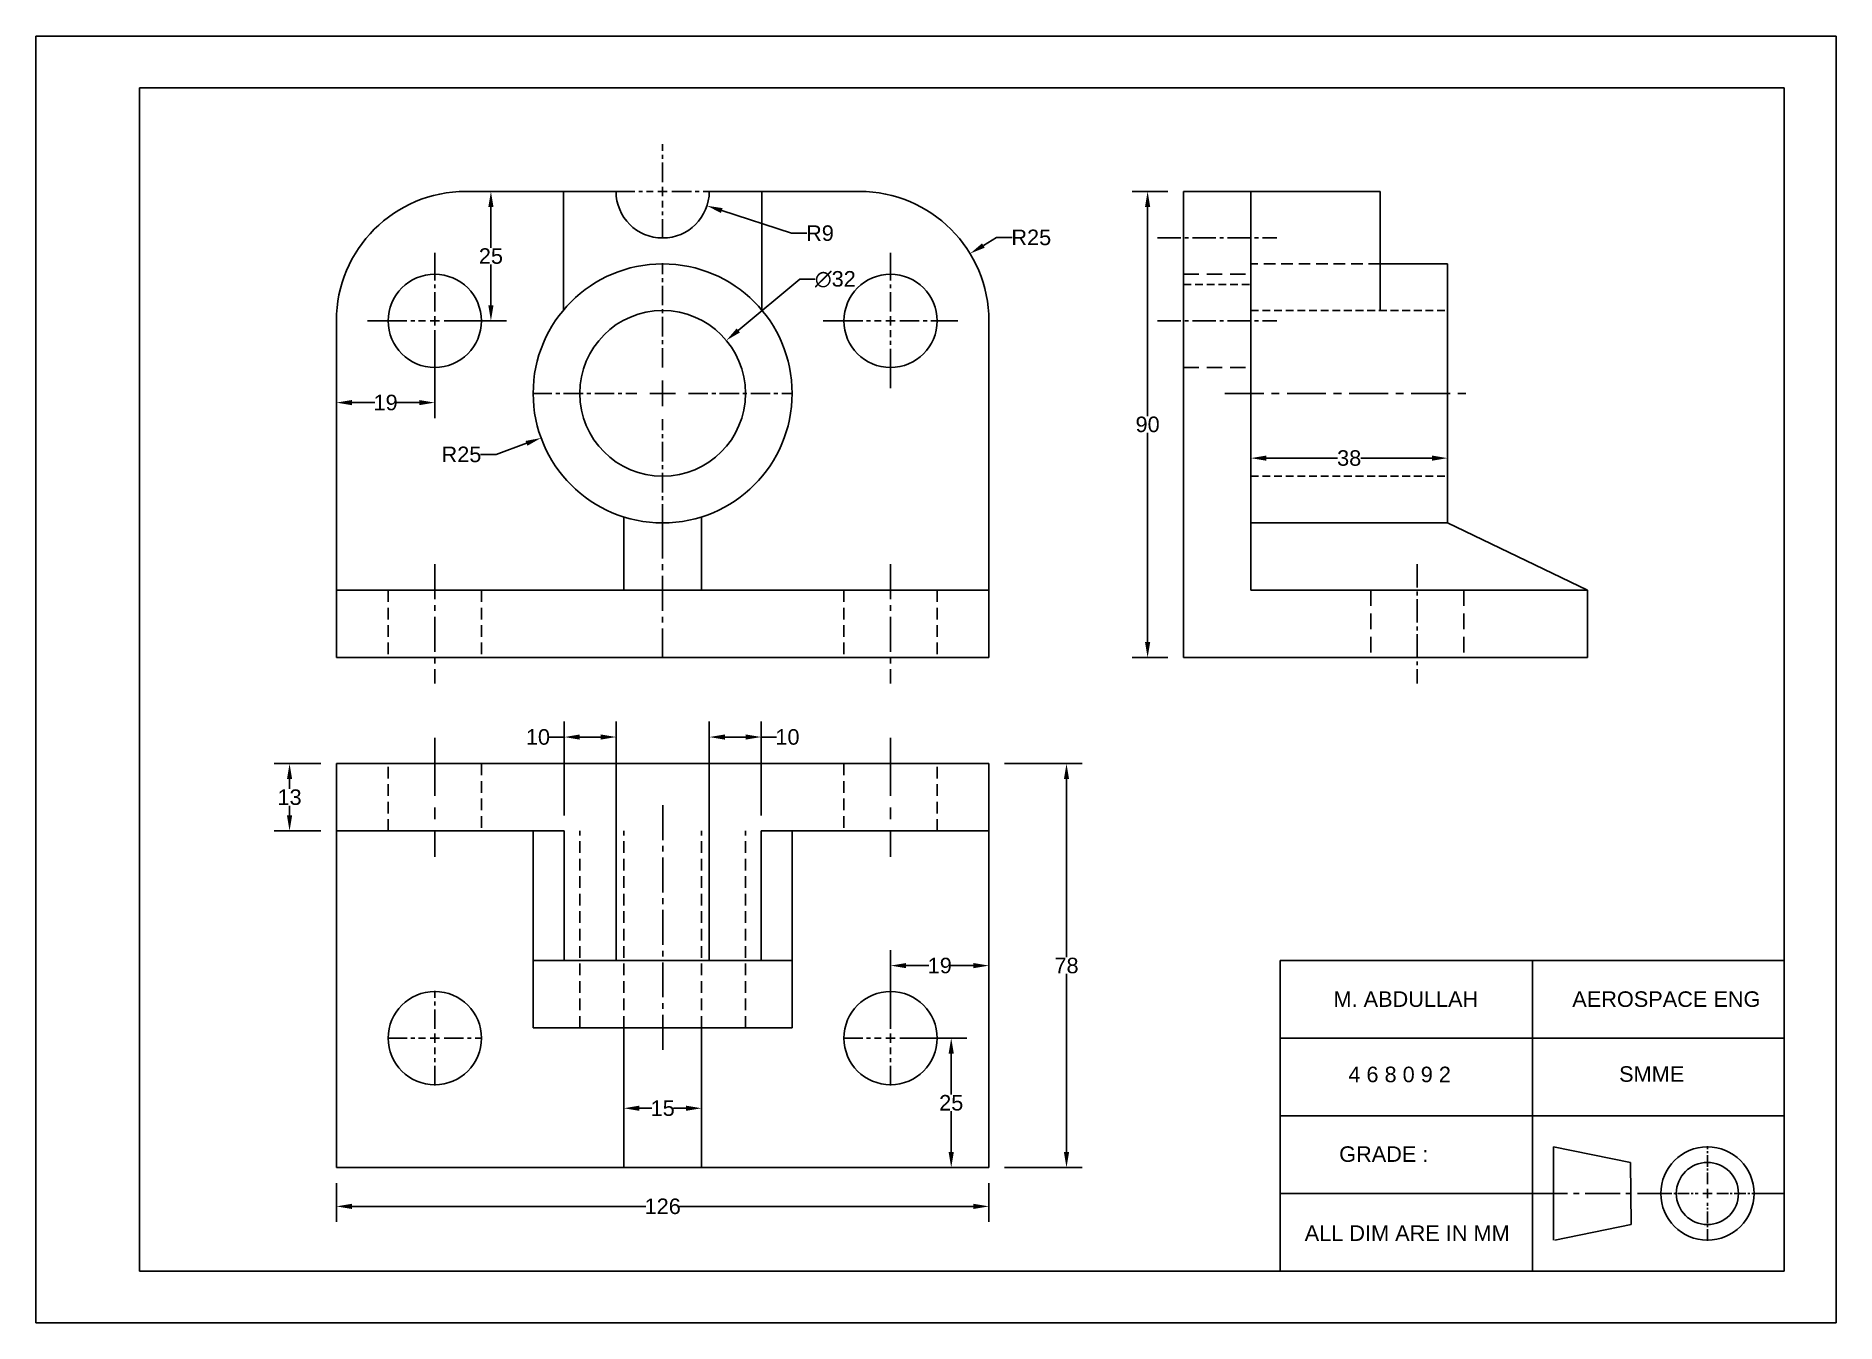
# Model space of a CAD drawing. Header units: inches. Extents: x 489 to 837, y 259 to 507.
import ezdxf

# ---------------------------------------------------------------- set-up
doc = ezdxf.new("R2010")
doc.units = ezdxf.units.IN
doc.header["$LTSCALE"] = 3
doc.header["$MEASUREMENT"] = 0
for name, pattern in [('CENTER', [2, 1.25, -0.25, 0.25, -0.25]), ('CENTER2', [1.125, 0.75, -0.125, 0.125, -0.125]), ('HIDDEN', [0.375, 0.25, -0.125]), ('HIDDENX2', [0.75, 0.5, -0.25])]:
    doc.linetypes.add(name, pattern=pattern)
doc.styles.get("Standard").update_dxf_attribs({"font": 'arial.ttf'})
doc.dimstyles.get("Standard").update_dxf_attribs({"dimtxt": 3, "dimasz": 3, "dimexe": 3, "dimexo": 3, "dimgap": 0.09, "dimtad": 0, "dimtih": 1, "dimtoh": 1, "dimdec": 0, "dimzin": 0, "dimdsep": 46, "dimtxsty": 'Standard', "dimcen": 0.09, "dimclrd": 2, "dimclre": 2, "dimclrt": 3, "dimadec": 0, "dimazin": 0, "dimtfac": 1, "dimtdec": 0, "dimtofl": 0, "dimtmove": 0, "dimatfit": 3, "dimfxl": 1, "dimtolj": 1, "dimtzin": 0, "dimarcsym": 0})

# ---------------------------------------------------------------- blocks, each defined once
blk = doc.blocks.new('*U43')
at = {"color": 0, "linetype": 'CENTER', "transparency": 16777216}
for p, q in [((0, 1.8), (0, 9.12)), ((-9.12, 0), (-1.8, 0)), ((1.8, 0), (9.12, 0)), ((0, -9.12), (0, -1.8))]:
    blk.add_line(p, q, dxfattribs=at)
at = {"color": 0, "linetype": 'Continuous', "transparency": 16777216}
for p, q in [((-0.9, 0), (0.9, 0)), ((0, -0.9), (0, 0.9))]:
    blk.add_line(p, q, dxfattribs=at)
blk = doc.blocks.new('*U44')
at = {"color": 0, "linetype": 'CENTER', "transparency": 16777216}
for p, q in [((0, 1.8), (0, 9.12)), ((-9.12, 0), (-1.8, 0)), ((1.8, 0), (9.12, 0)), ((0, -9.12), (0, -1.8))]:
    blk.add_line(p, q, dxfattribs=at)
at = {"color": 0, "linetype": 'Continuous', "transparency": 16777216}
for p, q in [((-0.9, 0), (0.9, 0)), ((0, -0.9), (0, 0.9))]:
    blk.add_line(p, q, dxfattribs=at)
blk = doc.blocks.new('*U45')
at = {"color": 0, "linetype": 'CENTER', "transparency": 16777216}
for p, q in [((0, 1.8), (0, 9.12)), ((-9.12, 0), (-1.8, 0)), ((1.8, 0), (9.12, 0)), ((0, -9.12), (0, -1.8))]:
    blk.add_line(p, q, dxfattribs=at)
at = {"color": 0, "linetype": 'Continuous', "transparency": 16777216}
for p, q in [((-0.9, 0), (0.9, 0)), ((0, -0.9), (0, 0.9))]:
    blk.add_line(p, q, dxfattribs=at)
blk = doc.blocks.new('*U46')
at = {"color": 0, "linetype": 'CENTER', "transparency": 16777216}
for p, q in [((0, 5), (0, 25.12)), ((-25.12, 0), (-5, 0)), ((5, 0), (25.12, 0)), ((0, -25.12), (0, -5))]:
    blk.add_line(p, q, dxfattribs=at)
at = {"color": 0, "linetype": 'Continuous', "transparency": 16777216}
for p, q in [((-2.5, 0), (2.5, 0)), ((0, -2.5), (0, 2.5))]:
    blk.add_line(p, q, dxfattribs=at)
blk = doc.blocks.new('*D47')
at = {"color": 2, "lineweight": -2, "ltscale": 3, "transparency": 16777216}
for p, q in [((547.3, 449.45), (547.3, 433.67)), ((566.3, 449.45), (566.3, 433.67)), ((550.3, 436.67), (554.7, 436.67)), ((563.3, 436.67), (558.9, 436.67))]:
    blk.add_line(p, q, dxfattribs=at)
at = {"color": 2, "ltscale": 3, "transparency": 16777216}
for points in [[(550.3, 437.17), (550.3, 436.17), (547.3, 436.67)], [(563.3, 437.17), (563.3, 436.17), (566.3, 436.67)]]:
    blk.add_solid(points, dxfattribs=at)
at = {"layer": 'Defpoints', "color": 0, "ltscale": 3, "transparency": 16777216}
for p in [(547.3, 452.45), (566.3, 452.45), (566.3, 436.67)]:
    blk.add_point(p, dxfattribs=at)
at = {"color": 3, "ltscale": 3, "transparency": 16777216, "insert": (556.8, 436.67), "char_height": 3, "attachment_point": 5}
blk.add_mtext('\\A1;19', dxfattribs=at)
blk = doc.blocks.new('*D48')
at = {"color": 2, "lineweight": -2, "ltscale": 3, "transparency": 16777216}
for p, q in [((575.3, 477.45), (580.14, 477.45)), ((577.14, 474.45), (577.14, 466.57)), ((577.14, 455.45), (577.14, 463.33)), ((569.3, 452.45), (580.14, 452.45))]:
    blk.add_line(p, q, dxfattribs=at)
at = {"color": 2, "ltscale": 3, "transparency": 16777216}
for points in [[(576.64, 474.45), (577.64, 474.45), (577.14, 477.45)], [(576.64, 455.45), (577.64, 455.45), (577.14, 452.45)]]:
    blk.add_solid(points, dxfattribs=at)
at = {"layer": 'Defpoints', "color": 0, "ltscale": 3, "transparency": 16777216}
for p in [(572.3, 477.45), (577.14, 477.45), (566.3, 452.45)]:
    blk.add_point(p, dxfattribs=at)
at = {"color": 3, "ltscale": 3, "transparency": 16777216, "insert": (577.14, 464.95), "char_height": 3, "attachment_point": 5}
blk.add_mtext('\\A1;25', dxfattribs=at)
blk = doc.blocks.new('*D49')
at = {"color": 2, "lineweight": -2, "ltscale": 3, "transparency": 16777216}
for p, q in [((610.21, 438.45), (610.39, 438.45)), ((610.3, 438.36), (610.3, 438.54)), ((578.14, 426.65), (584.02, 428.81)), ((575.14, 426.65), (578.14, 426.65))]:
    blk.add_line(p, q, dxfattribs=at)
at = {"color": 2, "ltscale": 3, "transparency": 16777216}
blk.add_solid([(583.84, 429.27), (584.19, 428.34), (586.83, 429.84)], dxfattribs=at)
at = {"layer": 'Defpoints', "color": 0, "ltscale": 3, "transparency": 16777216}
for p in [(610.3, 438.45), (586.83, 429.84)]:
    blk.add_point(p, dxfattribs=at)
at = {"color": 3, "ltscale": 3, "transparency": 16777216, "insert": (571.45, 426.65), "char_height": 3, "attachment_point": 5}
blk.add_mtext('\\A1;R25', dxfattribs=at)
blk = doc.blocks.new('*D50')
at = {"color": 2, "lineweight": -2, "ltscale": 3, "transparency": 16777216}
for p, q in [((636.78, 460.47), (624.91, 450.6)), ((639.78, 460.47), (636.78, 460.47)), ((610.21, 438.45), (610.39, 438.45)), ((610.3, 438.36), (610.3, 438.54))]:
    blk.add_line(p, q, dxfattribs=at)
at = {"color": 2, "ltscale": 3, "transparency": 16777216}
blk.add_solid([(624.59, 450.98), (625.23, 450.21), (622.6, 448.68)], dxfattribs=at)
at = {"layer": 'Defpoints', "color": 0, "ltscale": 3, "transparency": 16777216}
for p in [(622.6, 448.68), (598, 428.22)]:
    blk.add_point(p, dxfattribs=at)
at = {"color": 3, "ltscale": 3, "transparency": 16777216, "insert": (643.64, 460.47), "char_height": 3, "attachment_point": 5}
blk.add_mtext('\\A1;∅32', dxfattribs=at)
blk = doc.blocks.new('*D51')
at = {"color": 2, "lineweight": -2, "ltscale": 3, "transparency": 16777216}
for p, q in [((610.21, 477.45), (610.39, 477.45)), ((610.3, 477.36), (610.3, 477.54)), ((635.17, 469.37), (621.72, 473.74)), ((638.17, 469.37), (635.17, 469.37))]:
    blk.add_line(p, q, dxfattribs=at)
at = {"color": 2, "ltscale": 3, "transparency": 16777216}
blk.add_solid([(621.87, 474.22), (621.56, 473.27), (618.86, 474.67)], dxfattribs=at)
at = {"layer": 'Defpoints', "color": 0, "ltscale": 3, "transparency": 16777216}
for p in [(610.3, 477.45), (618.86, 474.67)]:
    blk.add_point(p, dxfattribs=at)
at = {"color": 3, "ltscale": 3, "transparency": 16777216, "insert": (640.68, 469.37), "char_height": 3, "attachment_point": 5}
blk.add_mtext('\\A1;R9', dxfattribs=at)
blk = doc.blocks.new('*D52')
at = {"color": 2, "lineweight": -2, "ltscale": 3, "transparency": 16777216}
for p, q in [((674.79, 468.55), (672.23, 467)), ((677.79, 468.55), (674.79, 468.55)), ((648.21, 452.45), (648.39, 452.45)), ((648.3, 452.36), (648.3, 452.54))]:
    blk.add_line(p, q, dxfattribs=at)
at = {"color": 2, "ltscale": 3, "transparency": 16777216}
blk.add_solid([(671.97, 467.42), (672.49, 466.57), (669.66, 465.44)], dxfattribs=at)
at = {"layer": 'Defpoints', "color": 0, "ltscale": 3, "transparency": 16777216}
for p in [(669.66, 465.44), (648.3, 452.45)]:
    blk.add_point(p, dxfattribs=at)
at = {"color": 3, "ltscale": 3, "transparency": 16777216, "insert": (681.48, 468.55), "char_height": 3, "attachment_point": 5}
blk.add_mtext('\\A1;R25', dxfattribs=at)
blk = doc.blocks.new('*D79')
at = {"color": 2, "lineweight": -2, "ltscale": 3, "transparency": 16777216}
for p, q in [((707.86, 477.45), (700.94, 477.45)), ((703.94, 474.45), (703.94, 434.08)), ((703.94, 390.45), (703.94, 430.83)), ((707.86, 387.45), (700.94, 387.45))]:
    blk.add_line(p, q, dxfattribs=at)
at = {"color": 2, "ltscale": 3, "transparency": 16777216}
for points in [[(703.44, 474.45), (704.44, 474.45), (703.94, 477.45)], [(703.44, 390.45), (704.44, 390.45), (703.94, 387.45)]]:
    blk.add_solid(points, dxfattribs=at)
at = {"layer": 'Defpoints', "color": 0, "ltscale": 3, "transparency": 16777216}
for p in [(710.86, 477.45), (703.94, 387.45), (710.86, 387.45)]:
    blk.add_point(p, dxfattribs=at)
at = {"color": 3, "ltscale": 3, "transparency": 16777216, "insert": (703.94, 432.45), "char_height": 3, "attachment_point": 5}
blk.add_mtext('\\A1;90', dxfattribs=at)
blk = doc.blocks.new('*D80')
at = {"color": 2, "lineweight": -2, "ltscale": 3, "transparency": 16777216}
for p, q in [((726.86, 425.95), (740.62, 425.95)), ((758.86, 425.95), (745.1, 425.95))]:
    blk.add_line(p, q, dxfattribs=at)
at = {"color": 2, "ltscale": 3, "transparency": 16777216}
for points in [[(726.86, 426.45), (726.86, 425.45), (723.86, 425.95)], [(758.86, 426.45), (758.86, 425.45), (761.86, 425.95)]]:
    blk.add_solid(points, dxfattribs=at)
at = {"layer": 'Defpoints', "color": 0, "ltscale": 3, "transparency": 16777216}
for p in [(723.86, 425.95), (761.86, 425.95), (761.86, 425.95)]:
    blk.add_point(p, dxfattribs=at)
at = {"color": 3, "ltscale": 3, "transparency": 16777216, "insert": (742.86, 425.95), "char_height": 3, "attachment_point": 5}
blk.add_mtext('\\A1;38', dxfattribs=at)
blk = doc.blocks.new('*U94')
at = {"color": 0, "linetype": 'CENTER', "transparency": 16777216}
for p, q in [((0, 1.8), (0, 9.12)), ((-9.12, 0), (-1.8, 0)), ((1.8, 0), (9.12, 0)), ((0, -9.12), (0, -1.8))]:
    blk.add_line(p, q, dxfattribs=at)
at = {"color": 0, "linetype": 'Continuous', "transparency": 16777216}
for p, q in [((-0.9, 0), (0.9, 0)), ((0, -0.9), (0, 0.9))]:
    blk.add_line(p, q, dxfattribs=at)
blk = doc.blocks.new('*U96')
at = {"color": 0, "linetype": 'CENTER', "transparency": 16777216}
for p, q in [((0, 1.8), (0, 9.12)), ((-9.12, 0), (-1.8, 0)), ((1.8, 0), (9.12, 0)), ((0, -9.12), (0, -1.8))]:
    blk.add_line(p, q, dxfattribs=at)
at = {"color": 0, "linetype": 'Continuous', "transparency": 16777216}
for p, q in [((-0.9, 0), (0.9, 0)), ((0, -0.9), (0, 0.9))]:
    blk.add_line(p, q, dxfattribs=at)
blk = doc.blocks.new('*D98')
at = {"color": 2, "lineweight": -2, "ltscale": 3, "transparency": 16777216}
for p, q in [((657.31, 313.97), (669.02, 313.97)), ((666.02, 310.97), (666.02, 303.09)), ((666.02, 291.97), (666.02, 299.85)), ((657.31, 288.97), (669.02, 288.97))]:
    blk.add_line(p, q, dxfattribs=at)
at = {"color": 2, "ltscale": 3, "transparency": 16777216}
for points in [[(665.52, 310.97), (666.52, 310.97), (666.02, 313.97)], [(665.52, 291.97), (666.52, 291.97), (666.02, 288.97)]]:
    blk.add_solid(points, dxfattribs=at)
at = {"layer": 'Defpoints', "color": 0, "ltscale": 3, "transparency": 16777216}
for p in [(654.31, 313.97), (654.31, 288.97), (666.02, 288.97)]:
    blk.add_point(p, dxfattribs=at)
at = {"color": 3, "ltscale": 3, "transparency": 16777216, "insert": (666.02, 301.47), "char_height": 3, "attachment_point": 5}
blk.add_mtext('\\A1;25', dxfattribs=at)
blk = doc.blocks.new('*D99')
at = {"color": 2, "lineweight": -2, "ltscale": 3, "transparency": 16777216}
for p, q in [((654.31, 316.97), (654.31, 330.97)), ((673.31, 316.97), (673.31, 330.97)), ((657.31, 327.97), (661.71, 327.97)), ((670.31, 327.97), (665.91, 327.97))]:
    blk.add_line(p, q, dxfattribs=at)
at = {"color": 2, "ltscale": 3, "transparency": 16777216}
for points in [[(657.31, 328.47), (657.31, 327.47), (654.31, 327.97)], [(670.31, 328.47), (670.31, 327.47), (673.31, 327.97)]]:
    blk.add_solid(points, dxfattribs=at)
at = {"layer": 'Defpoints', "color": 0, "ltscale": 3, "transparency": 16777216}
for p in [(673.31, 327.97), (654.31, 313.97), (673.31, 313.97)]:
    blk.add_point(p, dxfattribs=at)
at = {"color": 3, "ltscale": 3, "transparency": 16777216, "insert": (663.81, 327.97), "char_height": 3, "attachment_point": 5}
blk.add_mtext('\\A1;19', dxfattribs=at)
blk = doc.blocks.new('*D100')
at = {"color": 2, "lineweight": -2, "ltscale": 3, "transparency": 16777216}
for p, q in [((547.31, 285.97), (547.31, 278.48)), ((673.31, 285.97), (673.31, 278.48)), ((550.31, 281.48), (607.05, 281.48)), ((670.31, 281.48), (613.57, 281.48))]:
    blk.add_line(p, q, dxfattribs=at)
at = {"color": 2, "ltscale": 3, "transparency": 16777216}
for points in [[(550.31, 281.98), (550.31, 280.98), (547.31, 281.48)], [(670.31, 281.98), (670.31, 280.98), (673.31, 281.48)]]:
    blk.add_solid(points, dxfattribs=at)
at = {"layer": 'Defpoints', "color": 0, "ltscale": 3, "transparency": 16777216}
for p in [(547.31, 288.97), (673.31, 288.97), (673.31, 281.48)]:
    blk.add_point(p, dxfattribs=at)
at = {"color": 3, "ltscale": 3, "transparency": 16777216, "insert": (610.31, 281.48), "char_height": 3, "attachment_point": 5}
blk.add_mtext('\\A1;126', dxfattribs=at)
blk = doc.blocks.new('*D101')
at = {"color": 2, "lineweight": -2, "ltscale": 3, "transparency": 16777216}
for p, q in [((602.81, 299.47), (602.81, 297.43)), ((605.81, 300.43), (608.2, 300.43)), ((614.81, 300.43), (612.42, 300.43)), ((617.81, 299.47), (617.81, 297.43))]:
    blk.add_line(p, q, dxfattribs=at)
at = {"color": 2, "ltscale": 3, "transparency": 16777216}
for points in [[(605.81, 300.93), (605.81, 299.93), (602.81, 300.43)], [(614.81, 300.93), (614.81, 299.93), (617.81, 300.43)]]:
    blk.add_solid(points, dxfattribs=at)
at = {"layer": 'Defpoints', "color": 0, "ltscale": 3, "transparency": 16777216}
for p in [(602.81, 302.47), (617.81, 302.47), (602.81, 300.43)]:
    blk.add_point(p, dxfattribs=at)
at = {"color": 3, "ltscale": 3, "transparency": 16777216, "insert": (610.31, 300.43), "char_height": 3, "attachment_point": 5}
blk.add_mtext('\\A1;15', dxfattribs=at)
blk = doc.blocks.new('*D102')
at = {"color": 2, "lineweight": -2, "ltscale": 3, "transparency": 16777216}
for p, q in [((591.31, 372.1), (588.31, 372.1)), ((591.31, 356.97), (591.31, 375.1)), ((598.31, 372.1), (594.31, 372.1)), ((601.31, 356.97), (601.31, 375.1))]:
    blk.add_line(p, q, dxfattribs=at)
at = {"color": 2, "ltscale": 3, "transparency": 16777216}
for points in [[(594.31, 372.6), (594.31, 371.6), (591.31, 372.1)], [(598.31, 372.6), (598.31, 371.6), (601.31, 372.1)]]:
    blk.add_solid(points, dxfattribs=at)
at = {"layer": 'Defpoints', "color": 0, "ltscale": 3, "transparency": 16777216}
for p in [(591.31, 372.1), (591.31, 353.97), (601.31, 353.97)]:
    blk.add_point(p, dxfattribs=at)
at = {"color": 3, "ltscale": 3, "transparency": 16777216, "insert": (586.22, 372.1), "char_height": 3, "attachment_point": 5}
blk.add_mtext('\\A1;10', dxfattribs=at)
blk = doc.blocks.new('*D97')
at = {"color": 2, "lineweight": -2, "ltscale": 3, "transparency": 16777216}
for p, q in [((619.31, 356.97), (619.31, 375.1)), ((622.31, 372.1), (626.31, 372.1)), ((629.31, 356.97), (629.31, 375.1)), ((629.31, 372.1), (632.31, 372.1))]:
    blk.add_line(p, q, dxfattribs=at)
at = {"color": 2, "ltscale": 3, "transparency": 16777216}
for points in [[(622.31, 372.6), (622.31, 371.6), (619.31, 372.1)], [(626.31, 372.6), (626.31, 371.6), (629.31, 372.1)]]:
    blk.add_solid(points, dxfattribs=at)
at = {"layer": 'Defpoints', "color": 0, "ltscale": 3, "transparency": 16777216}
for p in [(629.31, 372.1), (619.31, 353.97), (629.31, 353.97)]:
    blk.add_point(p, dxfattribs=at)
at = {"color": 3, "ltscale": 3, "transparency": 16777216, "insert": (634.4, 372.1), "char_height": 3, "attachment_point": 5}
blk.add_mtext('\\A1;10', dxfattribs=at)
blk = doc.blocks.new('*D103')
at = {"color": 2, "lineweight": -2, "ltscale": 3, "transparency": 16777216}
for p, q in [((544.31, 366.97), (535.26, 366.97)), ((538.26, 363.97), (538.26, 362.09)), ((538.26, 356.97), (538.26, 358.84)), ((544.31, 353.97), (535.26, 353.97))]:
    blk.add_line(p, q, dxfattribs=at)
at = {"color": 2, "ltscale": 3, "transparency": 16777216}
for points in [[(537.76, 363.97), (538.76, 363.97), (538.26, 366.97)], [(537.76, 356.97), (538.76, 356.97), (538.26, 353.97)]]:
    blk.add_solid(points, dxfattribs=at)
at = {"layer": 'Defpoints', "color": 0, "ltscale": 3, "transparency": 16777216}
for p in [(538.26, 366.97), (547.31, 366.97), (547.31, 353.97)]:
    blk.add_point(p, dxfattribs=at)
at = {"color": 3, "ltscale": 3, "transparency": 16777216, "insert": (538.26, 360.47), "char_height": 3, "attachment_point": 5}
blk.add_mtext('\\A1;13', dxfattribs=at)
blk = doc.blocks.new('*D104')
at = {"color": 2, "lineweight": -2, "ltscale": 3, "transparency": 16777216}
for p, q in [((676.31, 366.97), (691.28, 366.97)), ((688.28, 363.97), (688.28, 329.59)), ((688.28, 291.97), (688.28, 326.35)), ((676.31, 288.97), (691.28, 288.97))]:
    blk.add_line(p, q, dxfattribs=at)
at = {"color": 2, "ltscale": 3, "transparency": 16777216}
for points in [[(687.78, 363.97), (688.78, 363.97), (688.28, 366.97)], [(687.78, 291.97), (688.78, 291.97), (688.28, 288.97)]]:
    blk.add_solid(points, dxfattribs=at)
at = {"layer": 'Defpoints', "color": 0, "ltscale": 3, "transparency": 16777216}
for p in [(673.31, 366.97), (673.31, 288.97), (688.28, 288.97)]:
    blk.add_point(p, dxfattribs=at)
at = {"color": 3, "ltscale": 3, "transparency": 16777216, "insert": (688.28, 327.97), "char_height": 3, "attachment_point": 5}
blk.add_mtext('\\A1;78', dxfattribs=at)
blk = doc.blocks.new('*U120')
at = {"color": 0, "linetype": 'CENTER2', "transparency": 16777216}
for p, q in [((0, 1.8), (0, 9.12)), ((-9.12, 0), (-1.8, 0)), ((1.8, 0), (9.12, 0)), ((0, -9.12), (0, -1.8))]:
    blk.add_line(p, q, dxfattribs=at)
at = {"color": 0, "linetype": 'Continuous', "transparency": 16777216}
for p, q in [((-0.9, 0), (0.9, 0)), ((0, -0.9), (0, 0.9))]:
    blk.add_line(p, q, dxfattribs=at)

msp = doc.modelspace()

# ---------------------------------------------------------------- linework, layer by layer
at = {"ltscale": 3}
for p, q in [((489.3, 497.45), (489.3, 507.45)), ((489.3, 507.45), (826.86, 507.45)), ((826.86, 507.45), (836.86, 507.45)), ((836.86, 507.45), (836.86, 268.97)), ((489.3, 258.97), (489.3, 497.45)), ((509.3, 477.45), (509.3, 497.45)), ((509.3, 497.45), (788.86, 497.45)), ((826.86, 497.45), (788.86, 497.45)), ((826.86, 268.97), (826.86, 497.45)), ((509.3, 441.56), (509.3, 477.45)), ((601.18, 477.45), (591.18, 477.45)), ((601.18, 477.45), (591.18, 477.45)), ((591.18, 477.45), (591.18, 454.56)), ((601.3, 477.45), (591.3, 477.45)), ((629.42, 477.45), (629.42, 454.56)), ((723.86, 477.45), (748.86, 477.45)), ((748.86, 477.45), (748.86, 454.56)), ((509.31, 268.97), (509.31, 441.56)), ((602.8, 400.45), (602.8, 414.6)), ((617.8, 400.45), (617.8, 414.6)), ((547.3, 400.45), (610.3, 400.45)), ((610.3, 400.45), (617.8, 400.45)), ((654.3, 400.45), (663.3, 400.45)), ((673.31, 366.97), (547.31, 366.97)), ((547.31, 366.97), (547.31, 288.97)), ((547.31, 366.97), (547.31, 353.97)), ((547.31, 366.97), (566.31, 366.97)), ((557.31, 366.97), (575.31, 366.97)), ((610.31, 366.97), (601.31, 366.97)), ((601.31, 366.97), (601.31, 353.97)), ((619.31, 366.97), (619.31, 353.97)), ((673.31, 288.97), (673.31, 366.97)), ((547.31, 353.97), (591.31, 353.97)), ((566.31, 353.97), (557.31, 353.97)), ((585.31, 328.97), (585.31, 353.97)), ((591.31, 328.97), (591.31, 353.97)), ((601.31, 353.97), (601.31, 328.97)), ((619.31, 353.97), (619.31, 328.97)), ((629.31, 353.97), (673.31, 353.97)), ((629.31, 328.97), (629.31, 353.97)), ((635.31, 328.97), (635.31, 353.97)), ((610.31, 328.97), (585.31, 328.97)), ((585.31, 328.97), (585.31, 315.97)), ((601.31, 328.97), (591.31, 328.97)), ((610.31, 328.97), (594.31, 328.97)), ((601.31, 328.97), (619.31, 328.97)), ((610.31, 328.97), (626.31, 328.97)), ((619.31, 328.97), (629.31, 328.97)), ((635.31, 328.97), (629.31, 328.97)), ((635.31, 315.97), (635.31, 328.97)), ((585.31, 315.97), (635.31, 315.97)), ((602.81, 288.97), (602.81, 315.97)), ((617.81, 288.97), (617.81, 315.97)), ((547.31, 288.97), (673.31, 288.97)), ((610.31, 288.97), (602.81, 288.97)), ((610.31, 288.97), (617.81, 288.97)), ((547.31, 268.97), (509.31, 268.97)), ((547.31, 268.97), (788.86, 268.97)), ((788.86, 268.97), (826.86, 268.97)), ((836.86, 268.97), (836.86, 258.97)), ((836.86, 258.97), (489.3, 258.97))]:
    msp.add_line(p, q, dxfattribs=at)
for p, q in [((572.3, 477.45), (601.3, 477.45)), ((619.3, 477.45), (648.3, 477.45)), ((710.86, 387.45), (710.86, 477.45)), ((710.86, 477.45), (723.86, 477.45)), ((710.86, 477.45), (710.86, 468.45)), ((710.86, 477.45), (710.86, 452.45)), ((723.86, 477.45), (723.86, 400.45)), ((748.86, 463.45), (761.86, 463.45)), ((547.3, 400.45), (547.3, 452.45)), ((673.3, 452.45), (673.3, 400.45)), ((723.86, 438.45), (723.86, 454.45)), ((723.86, 400.45), (723.86, 438.45)), ((723.86, 438.45), (723.86, 413.45)), ((723.86, 413.45), (761.86, 413.45)), ((761.86, 413.45), (788.86, 400.45)), ((673.3, 400.45), (547.3, 400.45)), ((547.3, 400.45), (547.3, 387.45)), ((673.3, 400.45), (654.3, 400.45)), ((673.3, 387.45), (673.3, 400.45)), ((723.86, 400.45), (788.86, 400.45)), ((788.86, 400.45), (788.86, 387.45)), ((547.3, 387.45), (673.3, 387.45)), ((710.86, 387.45), (788.86, 387.45))]:
    msp.add_line(p, q)
at = {"color": 30, "linetype": 'CENTER2', "ltscale": 2, "true_color": 0xf8991e}
for p, q in [((705.86, 468.45), (728.86, 468.45)), ((705.86, 452.45), (728.86, 452.45)), ((756.01, 405.45), (756.01, 382.45))]:
    msp.add_line(p, q, dxfattribs=at)
at = {"ltscale": 2}
for p, q in [((710.86, 468.45), (710.86, 459.45)), ((761.86, 463.45), (761.86, 413.45)), ((710.86, 452.45), (710.86, 461.45)), ((710.86, 452.45), (710.86, 443.45)), ((756.01, 400.45), (747.01, 400.45)), ((763.86, 400.45), (756.01, 400.45)), ((788.86, 400.45), (763.86, 400.45))]:
    msp.add_line(p, q, dxfattribs=at)
at = {"color": 30, "linetype": 'CENTER', "ltscale": 3, "true_color": 0xf8991e}
for p, q in [((566.3, 461.57), (566.3, 465.57)), ((654.3, 461.57), (654.3, 465.57)), ((557.3, 452.45), (553.3, 452.45)), ((575.3, 452.45), (579.3, 452.45)), ((645.3, 452.45), (641.3, 452.45)), ((663.3, 452.45), (667.3, 452.45)), ((566.3, 443.45), (566.3, 439.45)), ((654.3, 443.45), (654.3, 439.45)), ((566.31, 371.97), (566.31, 348.97)), ((654.31, 371.97), (654.31, 348.97))]:
    msp.add_line(p, q, dxfattribs=at)
at = {"color": 30, "linetype": 'HIDDEN', "ltscale": 3, "true_color": 0xf8991e}
for p, q in [((748.86, 463.45), (723.86, 463.45)), ((557.3, 400.45), (557.3, 387.45)), ((575.3, 400.45), (575.3, 387.45)), ((645.3, 400.45), (645.3, 387.45)), ((663.3, 400.45), (663.3, 387.45)), ((557.31, 353.97), (557.31, 366.97)), ((575.31, 366.97), (575.31, 353.97)), ((645.31, 366.97), (645.31, 353.97)), ((663.31, 353.97), (663.31, 366.97)), ((594.31, 315.97), (594.31, 353.97)), ((602.81, 315.97), (602.81, 353.97)), ((617.81, 315.97), (617.81, 353.97)), ((626.31, 315.97), (626.31, 353.97))]:
    msp.add_line(p, q, dxfattribs=at)
at = {"color": 30, "linetype": 'HIDDENX2', "ltscale": 2, "true_color": 0xf8991e}
for p, q in [((710.86, 461.45), (723.86, 461.45)), ((710.86, 443.45), (723.86, 443.45)), ((747.01, 400.45), (747.01, 387.45)), ((765.01, 400.45), (765.01, 387.45))]:
    msp.add_line(p, q, dxfattribs=at)
at = {"color": 30, "linetype": 'HIDDEN', "ltscale": 2, "true_color": 0xf8991e}
msp.add_line((710.86, 459.45), (723.86, 459.45), dxfattribs=at)
at = {"color": 30, "linetype": 'HIDDENX2', "true_color": 0xf8991e}
for p, q in [((723.86, 454.45), (761.86, 454.45)), ((723.86, 422.45), (761.86, 422.45))]:
    msp.add_line(p, q, dxfattribs=at)
at = {"color": 30, "linetype": 'CENTER', "ltscale": 2, "true_color": 0xf8991e}
msp.add_line((718.86, 438.45), (766.86, 438.45), dxfattribs=at)
at = {"color": 30, "linetype": 'CENTER2', "ltscale": 3, "true_color": 0xf8991e}
for p, q in [((610.3, 413.33), (610.3, 387.45)), ((566.3, 405.45), (566.3, 382.45)), ((654.3, 405.45), (654.3, 382.45)), ((610.31, 358.97), (610.31, 310.97))]:
    msp.add_line(p, q, dxfattribs=at)
at = {"linetype": 'ByBlock', "ltscale": 3}
for p, q in [((729.53, 268.97), (729.53, 328.97)), ((729.53, 328.97), (826.86, 328.97)), ((729.53, 328.97), (729.53, 313.97)), ((729.53, 328.97), (729.53, 313.97)), ((778.28, 268.97), (778.28, 328.97)), ((729.53, 313.97), (826.86, 313.97)), ((826.86, 298.97), (729.53, 298.97)), ((729.53, 298.97), (729.53, 283.97)), ((797.17, 289.97), (782.32, 292.97)), ((782.32, 292.97), (782.32, 274.97)), ((797.17, 289.97), (797.3, 277.97)), ((729.53, 283.97), (778.28, 283.97)), ((782.58, 274.97), (797.3, 277.97)), ((826.86, 268.97), (729.53, 268.97))]:
    msp.add_line(p, q, dxfattribs=at)
at = {"linetype": 'CENTER2', "ltscale": 3}
for p, q in [((778.28, 283.97), (803.03, 283.97)), ((821.03, 283.97), (826.86, 283.97))]:
    msp.add_line(p, q, dxfattribs=at)
at = {"ltscale": 3}
for centre, radius in [((610.3, 438.45), 25), ((566.3, 452.45), 9), ((654.3, 452.45), 9), ((610.3, 438.45), 16), ((566.31, 313.97), 9), ((654.31, 313.97), 9)]:
    msp.add_circle(centre, radius, dxfattribs=at)
at = {"linetype": 'ByBlock', "ltscale": 3}
for radius in [9, 6]:
    msp.add_circle((812.03, 283.97), radius, dxfattribs=at)
for centre, start, end in [((572.3, 452.45), 90, 180), ((648.3, 452.45), 0, 90)]:
    msp.add_arc(centre, 25, start, end)
at = {"ltscale": 3}
msp.add_arc((610.3, 477.45), 9, 180, 0, dxfattribs=at)

# ---------------------------------------------------------------- block references
at = {"color": 30, "linetype": 'CENTER', "true_color": 0xf8991e}
for name, p in [('*U45', (610.3, 477.45)), ('*U46', (610.3, 438.45)), ('*U43', (566.3, 452.45)), ('*U44', (654.3, 452.45)), ('*U96', (566.31, 313.97)), ('*U94', (654.31, 313.97))]:
    msp.add_blockref(name, p, dxfattribs=at)
at = {"linetype": 'CENTER2'}
msp.add_blockref('*U120', (812.03, 283.97), dxfattribs=at)

# ---------------------------------------------------------------- texts
at = {"linetype": 'ByBlock', "ltscale": 3, "insert": (739.83, 323), "char_height": 3, "width": 48.75, "attachment_point": 1}
msp.add_mtext('M. ABDULLAH', dxfattribs=at)
at = {"linetype": 'ByBlock', "ltscale": 3, "char_height": 3, "attachment_point": 1}
for s, width, heights, insert in [('AEROSPACE ENG', 48.75, [9.325873406851315e-15], (785.94, 323)), ('4 6 8 0 9 2', 48.75, [0], (742.7, 308.46)), ('SMME', 24.375, [0], (794.98, 308.54)), ('GRADE :', 48.75, [0], (740.93, 293.08)), ('ALL DIM ARE IN MM', 48.75, [0], (734.27, 277.82))]:
    msp.add_mtext_dynamic_manual_height_columns(s, width=width, gutter_width=1.5, heights=heights, dxfattribs=dict(at, insert=insert))

# ---------------------------------------------------------------- dimensions: what is measured, and where the dimension line sits
at = {"ltscale": 3}
for base, p1, p2, angle, picture, middle in [((577.14, 477.45), (566.3, 452.45), (572.3, 477.45), 90, '*D48', (577.14, 464.95)), ((703.94, 387.45), (710.86, 477.45), (710.86, 387.45), 90, '*D79', (703.94, 432.45)), ((629.31, 372.1), (619.31, 353.97), (629.31, 353.97), 180, '*D97', (634.4, 372.1)), ((538.26, 366.97), (547.31, 353.97), (547.31, 366.97), 90, '*D103', (538.26, 360.47)), ((688.28, 288.97), (673.31, 366.97), (673.31, 288.97), 90, '*D104', (688.28, 327.97)), ((666.02, 288.97), (654.31, 313.97), (654.31, 288.97), 90, '*D98', (666.02, 301.47))]:
    dim = msp.add_linear_dim(base=base, p1=p1, p2=p2, angle=angle, dimstyle='Standard', dxfattribs=at)
    dim.commit()
    dim.dimension.update_dxf_attribs({"geometry": picture, "text_midpoint": middle})
for center, mpoint, picture, middle in [((610.3, 477.45), (618.86, 474.67), '*D51', (640.68, 469.37)), ((610.3, 438.45), (586.83, 429.84), '*D49', (571.45, 426.65))]:
    dim = msp.add_radius_dim(center=center, mpoint=mpoint, dimstyle='Standard', dxfattribs=at)
    dim.commit()
    dim.dimension.update_dxf_attribs({"geometry": picture, "text_midpoint": middle, "dimtype": 164})
dim = msp.add_radius_dim(center=(648.3, 452.45), mpoint=(669.66, 465.44), dimstyle='Standard', dxfattribs=at)
dim.commit()
dim.dimension.update_dxf_attribs({"geometry": '*D52', "text_midpoint": (681.48, 468.55)})
dim = msp.add_diameter_dim_2p(p1=(598, 428.22), p2=(622.6, 448.68), dimstyle='Standard', dxfattribs=at)
dim.commit()
dim.dimension.update_dxf_attribs({"geometry": '*D50', "text_midpoint": (643.64, 460.47), "dimtype": 163})
for base, p1, p2, picture, middle in [((566.3, 436.67), (547.3, 452.45), (566.3, 452.45), '*D47', (556.8, 436.67)), ((761.86, 425.95), (723.86, 425.95), (761.86, 425.95), '*D80', (742.86, 425.95)), ((591.31, 372.1), (601.31, 353.97), (591.31, 353.97), '*D102', (586.22, 372.1)), ((673.31, 327.97), (654.31, 313.97), (673.31, 313.97), '*D99', (663.81, 327.97)), ((602.81, 300.43), (617.81, 302.47), (602.81, 302.47), '*D101', (610.31, 300.43)), ((673.31, 281.48), (547.31, 288.97), (673.31, 288.97), '*D100', (610.31, 281.48))]:
    dim = msp.add_linear_dim(base=base, p1=p1, p2=p2, dimstyle='Standard', dxfattribs=at)
    dim.commit()
    dim.dimension.update_dxf_attribs({"geometry": picture, "text_midpoint": middle})

doc.saveas('drawing.dxf')
